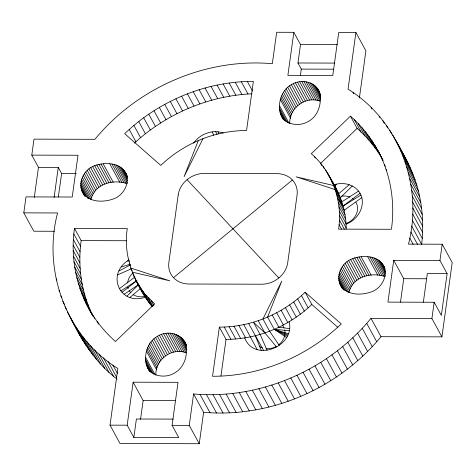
<?xml version="1.0" encoding="UTF-8"?>
<svg xmlns="http://www.w3.org/2000/svg" width="476" height="476" viewBox="0 0 476 476"><rect width="100%" height="100%" fill="white"/><g stroke="black" fill="none" stroke-linecap="round" stroke-linejoin="round"><path stroke-width="0.71" d="M377.438 149.744C390.689 173.788 395.247 202.181 391.421 229.277L338.603 229.129C342.791 201.503 332.605 172.003 311.286 153.718L350.449 116.162C363.015 127.11 373.077 140.706 380.598 155.539M346.117 229.135C346.552 210.725 339.727 193.018 330.082 177.607M441.918 336.859L431.916 318.509L371.012 318.337C328.547 369.894 260.402 399.905 193.595 393.944L203.603 412.293C270.404 418.255 338.549 388.243 381.02 336.687L441.918 336.859L452.2 262.573L442.198 244.224L408.473 244.129C423.551 186.455 399.239 120.69 348.063 89.167L355.905 32.499L338.733 32.451L332.783 75.458L287.885 75.327L293.835 32.32L276.669 32.273L272.32 63.707C205.519 57.745 137.374 87.757 94.902 139.313L34.004 139.141L31.791 155.116L38.461 167.344L34.302 197.397M411.657 226.017L421.659 244.366C423.491 228.54 422.908 212.427 419.689 196.814C415.81 176.459 405.933 157.99 395.693 140.218M84.234 195.178C76.803 185.586 82.223 171.318 92.653 166.529C103.899 161.501 121.618 161.917 126.836 175.239M342.19 288.105C334.759 278.514 340.179 264.245 350.61 259.456C361.855 254.428 379.574 254.844 384.792 268.166M92.338 314.987C76.582 289.289 70.109 258.212 74.494 228.373L127.318 228.528C122.624 256.891 135.16 284.713 152.13 306.746C148.09 296.959 140.67 289.354 135.839 280.049M92.38 314.749C81.223 291.913 77.653 265.703 81.164 240.606L74.494 228.373M149.024 370.322C142.038 359.445 146.084 342.625 157.431 336.27C167.356 329.868 182.546 333.48 186.449 345.267M283.262 119.345C275.842 108.415 279.745 91.154 291.33 84.663C300.725 78.671 315.415 81.319 319.652 92.392M54.365 231.271L33.802 231.211L23.8 212.867L26.007 196.891L72.227 197.022L78.01 155.247L31.791 155.116M54.109 197.451L58.268 167.403L38.461 167.344M58.358 196.975L61.606 173.52L58.268 167.403M203.603 412.293L199.254 443.727L120.017 443.501L110.016 425.151L117.858 368.483C66.497 336.859 42.239 270.773 57.578 212.962L23.8 212.867M127.181 425.199L133.131 382.192L178.03 382.323L172.08 425.33L178.75 437.563L133.851 437.432L127.181 425.199L110.016 425.151M133.851 437.432L136.404 419.005L173.204 419.106M140.539 419.338L143.139 400.542L133.131 382.192M155.878 375.314C155.003 359.969 171.711 347.117 186.14 352.805L176.138 334.455M199.254 443.727L189.246 425.377L193.595 393.944M219.359 327.125L212.558 376.272C260.086 376.367 307.008 356.762 341.232 323.948L305.14 292.24C282.316 314.112 251.048 327.179 219.359 327.125L226.029 339.358L220.953 376.034M300.392 75.607L301.29 69.103L297.958 62.987L300.505 44.554L293.835 32.32M289.771 123.7C288.896 108.361 305.61 95.503 320.039 101.198L310.031 82.848M359.386 97.949L365.907 50.849L355.905 32.499M439.949 260.479L393.729 260.348L387.946 302.123L434.166 302.26L441.335 315.409L447.119 273.629L439.949 260.479L442.198 244.224M400.489 302.153L403.731 278.698L393.729 260.348M423.354 302.159L427.311 273.575L447.119 273.629M431.916 318.509L434.166 302.26M127.288 183.766C113.734 178.714 94.26 183.861 91.041 199.646L81.039 181.296M385.245 276.693C371.691 271.641 352.216 276.788 348.997 292.573L338.995 274.224M198.319 140.581L184.147 176.536L202.978 138.683C216.86 133.381 231.693 130.507 246.562 130.525L253.363 81.378C205.828 81.283 158.913 100.894 124.682 133.702L160.775 165.41C172.895 153.819 187.336 144.71 202.978 138.683M193.607 143.151C199.985 134.036 212.599 129.05 223.238 133.066M336.752 189.835L334.64 186.039L336.151 184.349M126.919 296.167L138.903 284.368L124.117 294.281M352.335 185.949L340.352 197.748L333.682 185.515L296.197 176.852L335.169 189.615L341.839 201.848L358.47 191.168M320.64 163.375L357.119 128.395L350.449 116.162M134.375 143.133C166.314 113.806 208.601 95.7 251.988 93.796M331.492 181.172L334.64 186.039L336.55 184.277M226.029 339.358C257.712 339.412 288.986 326.346 311.81 304.473L305.14 292.24M130.073 297.339L140.599 288.373L139.468 285.701M349.182 184.777L338.656 193.744L331.986 181.511M173.526 277.669L292.395 179.982M121.963 292.389L136.85 280.715M119.202 288.825L134.982 276.967M360.052 193.292L343.107 206.025L337.484 198.046L344.154 210.279L361.778 197.6M128.931 259.973C105.845 273.516 119.327 306.086 145.335 297.214M120.791 290.949L136.802 280.667M360.796 195.148L343.107 206.025L336.437 193.797M119.107 270.939L130.501 264.834M117.667 274.872L131.614 268.69M333.926 184.896C344.743 180.82 359.094 185.979 361.915 197.939C364.241 209.142 356.435 220.477 346.01 224.226M127.55 260.997L128.823 260.491M121.41 266.935L129.579 264.406M300.505 44.554L337.311 44.661M297.958 62.987L334.759 63.094M301.29 69.103L333.676 69.193M61.606 173.52L76.273 173.561M81.164 240.606L126.652 240.737M403.731 278.698L426.472 278.763M143.139 400.542L175.525 400.637M172.08 425.33L189.246 425.377M289.152 330.695L274.271 329.303L267.601 317.07L281.768 281.114L262.936 318.968L269.606 331.201L279.186 345.326M289.575 328.613L278.859 327.22L272.189 314.987M288.361 333.813L274.271 329.303L286.504 337.543M287.79 334.949L274.271 329.303L287.177 336.187M70.121 317.242C81.574 340.596 95.997 363.253 117.054 379.092M311.81 304.473L337.906 327.399M340.81 285.576C347.569 296.09 362.992 295.501 373.267 291.122C382.525 286.713 388.636 274.444 383.067 265.001M357.119 128.395C366.603 136.755 374.844 146.513 381.419 157.312M145.46 294.513L154.635 303.932L115.472 341.488C104.637 331.95 95.432 320.562 88.476 307.907M276.663 347.069L264.882 332.902L253.434 322.181L260.104 334.414L267.042 350.175M281.197 115.549C286.153 125.331 299.773 126.794 308.49 121.38C318.926 115.62 322.835 101.227 318.623 90.494M147.298 367.157C152.255 376.938 165.88 378.408 174.591 372.988C185.033 367.228 188.942 352.841 184.724 342.107M187.086 179.678L278.835 277.972M82.854 192.649C89.613 203.163 105.035 202.574 115.311 198.195C124.569 193.786 130.68 181.517 125.111 172.074M400.483 149.821L405.701 158.567M381.752 157.895L383.103 160.228M215.658 131.727L217.104 134.28M248.615 323.496L263.597 350.39M392.807 135.166L408.372 163.732M389.707 130.24L391.772 134.036M400.822 150.66L410.824 169.01M386.393 125.444L387.773 127.979M403.047 156.045L413.055 174.394M382.882 120.785L384.263 123.32M405.052 161.525L415.06 179.874M379.17 116.275L379.86 117.536M406.831 167.094L416.833 185.444M408.372 172.74L418.38 191.09M371.173 107.701L371.863 108.962M409.687 178.47L419.689 196.814M410.764 184.26L420.766 202.609M411.603 190.108L421.611 208.458M412.21 196.011L422.212 214.361M353.013 92.522L353.704 93.79M412.573 201.955L422.581 220.305M412.704 207.941L422.706 226.29M412.591 213.95L422.593 232.3M374.749 145.085L382.032 158.389M382.192 159.406L382.894 160.698M371.851 140.539L378.521 152.772M384.251 164.393L385.304 166.326M368.757 136.124L375.427 148.357M386.09 169.468L386.792 170.759M365.467 131.84L372.137 144.073M361.986 127.699L368.656 139.926M412.24 219.977L422.248 238.327M358.321 123.7L364.985 135.934M354.471 119.851L361.141 132.084M410.83 232.062L417.726 244.718M409.771 238.101L413.216 244.432M317.647 88.839L319.717 92.636M319.378 92.261L320.068 93.528M316.469 87.316L320.259 94.272M319.92 94.117L320.61 95.384M315.1 85.936L320.622 96.063M313.559 84.728L320.461 97.378M311.863 83.693L320.491 99.508M308.091 82.205L318.093 100.555M306.056 81.771L316.058 100.121M303.95 81.545L313.958 99.895M301.808 81.539L311.81 99.889M299.642 81.753L309.65 100.103M297.488 82.175L307.496 100.525M295.37 82.806L305.372 101.156M293.305 83.639L303.313 101.989M291.33 84.663L301.332 103.012M289.456 85.864L299.458 104.214M287.706 87.233L297.708 105.583M383.936 266.715L384.971 268.613M381.984 263.406L384.745 268.47M380.711 261.955L385.197 270.184M286.106 88.75L296.114 107.1M379.259 260.658L385.465 272.046M377.635 259.533L385.227 273.456M284.672 90.398L294.68 108.748M375.873 258.593L385.185 275.675M373.981 257.849L383.983 276.199M283.428 92.16L293.43 110.509M327.97 173.805L334.64 186.039M325.661 170.122L329.874 177.851M330.576 179.137L332.331 182.356M323.156 166.564L324.21 168.498M371.988 257.308L381.99 275.658M320.455 163.137L321.859 165.713M282.375 94.01L292.377 112.36M369.917 256.98L379.919 275.33M281.536 95.932L291.538 114.282M314.517 156.711L315.219 157.996M338.317 202.365L344.987 214.599M367.787 256.867L377.795 275.217M280.917 97.901L290.919 116.251M338.924 206.745L345.594 218.972M280.525 99.895L290.527 118.238M339.311 211.165L345.981 223.399M279.674 106.035L288.986 123.117M339.471 215.622L346.135 227.855M361.189 256.85L371.191 275.199M279.513 108.028L287.45 122.582M279.59 109.998L285.796 121.386M339.406 220.108L344.321 229.123M359.029 256.951L369.037 275.301M279.894 111.925L284.725 120.779M283.345 118.726L284.035 119.994M280.435 113.782L283.541 119.476M282.167 117.203L283.202 119.101M339.114 224.612L341.572 229.123M356.869 257.266L366.871 275.616M354.727 257.796L364.735 276.145M352.633 258.527L362.635 276.877M350.61 259.456L360.612 277.805M348.682 260.574L358.684 278.924M346.867 261.86L356.869 280.209M247.336 81.467L252.601 91.124M345.189 263.305L355.197 281.655M343.672 264.888L353.674 283.238M371.012 318.337L381.02 336.687M342.327 266.596L352.335 284.945M241.29 81.765L247.96 93.998M341.179 268.404L351.181 286.754M340.233 270.297L350.235 288.64M339.501 272.242L349.503 290.592M235.233 82.277L241.903 94.51M366.716 323.382L376.718 341.732M338.722 276.223L347.343 292.038M338.674 278.204L345.576 290.86M338.87 280.156L344.386 290.277M343.16 288.623L343.85 289.89M339.293 282.048L343.083 289.009M341.887 287.171L342.577 288.432M339.941 283.863L342.702 288.926M229.17 83.002L235.84 95.236M362.236 328.297L372.244 346.647M223.113 83.937L229.783 96.17M357.589 333.087L367.591 351.431M217.074 85.079L223.744 97.312M352.77 337.728L362.777 356.078M211.052 86.43L217.722 98.663M347.795 342.232L357.797 360.576M205.067 87.983L211.737 100.216M342.666 346.576L352.668 364.925M199.117 89.738L205.787 101.971M337.389 350.77L347.391 369.12M193.22 91.695L199.89 103.929M301.469 295.626L308.139 307.853M331.974 354.798L341.976 373.148M187.377 93.849L194.047 106.083M297.655 298.863L304.325 311.096M326.423 358.66L336.431 377.004M181.6 96.2L188.27 108.433M293.698 301.957L300.368 314.19M289.616 304.896L296.286 317.129M320.753 362.343L330.755 380.693M175.9 98.74L182.57 110.973M285.416 307.675L292.085 319.908M314.957 365.854L324.965 384.203M170.283 101.465L176.947 113.699M281.108 310.287L287.778 322.52M164.75 104.375L171.419 116.608M309.061 369.18L319.063 387.523M276.693 312.726L283.363 324.959M159.317 107.463L165.987 119.696M303.057 372.315L313.065 390.665M153.992 110.729L160.662 122.963M296.964 375.261L306.966 393.61M148.78 114.163L155.45 126.396M290.782 378.009L300.784 396.359M258.212 320.669L264.882 332.902M143.692 117.762L150.362 129.996M284.523 380.562L294.525 398.912M138.73 121.523L145.4 133.756M278.198 382.912L288.2 401.256M243.76 324.614L257.117 349.408M133.905 125.432L140.575 137.665M271.808 385.054L281.816 403.398M238.887 325.524L245.556 337.758M129.216 129.496L135.886 141.729M233.996 326.233L240.666 338.466M265.37 386.988L275.372 405.332M229.105 326.738L235.775 338.971M258.885 388.708L268.892 407.057M224.22 327.036L230.89 339.269M252.369 390.219L262.371 408.563M245.824 391.51L255.832 409.86M125.979 173.788L127.015 175.686M124.028 170.485L127.479 176.81M126.628 175.602L127.318 176.87M122.754 169.028L127.241 177.256M121.303 167.73L127.163 178.488M119.678 166.606L127.27 180.529M117.917 165.666L127.229 182.748M116.025 164.922L126.027 183.272M239.267 392.587L249.269 410.937M114.032 164.381L124.034 182.73M111.961 164.053L121.963 182.403M109.831 163.94L119.839 182.29M232.699 393.444L242.7 411.794M103.233 163.922L113.234 182.272M101.073 164.024L111.081 182.373M226.13 394.08L236.132 412.43M98.913 164.339L108.915 182.689M96.771 164.869L106.779 183.218M219.567 394.497L229.575 412.847M94.676 165.6L104.684 183.95M92.653 166.529L102.655 184.878M90.726 167.647L100.728 185.997M183.748 340.447L186.509 345.511M185.485 343.868L186.521 345.766M182.57 338.924L186.366 345.885M213.028 394.693L223.03 413.037M181.201 337.549L186.378 347.04M88.911 168.932L98.913 187.282M179.666 336.336L186.907 349.622M177.97 335.3L186.247 350.485M87.233 170.378L97.241 188.728M174.192 333.813L184.194 352.163M85.716 171.961L95.718 190.311M206.513 394.663L216.515 413.013M172.157 333.378L182.159 351.728M84.371 173.669L94.379 192.018M170.057 333.158L180.059 351.508M83.223 175.477L93.225 193.827M151.404 300.945L153.861 305.449M167.909 333.152L177.917 351.502M148.339 297.798L152.903 306.169M82.277 177.37L92.279 195.719M129.484 263.859L130.186 265.144M200.033 394.414L210.035 412.763M132.155 270.612L130.751 268.036L169.718 280.798L132.233 272.135L133.988 275.354M142.764 291.086L149.434 303.319M165.749 333.361L175.751 351.71M81.545 179.315L91.547 197.665M140.259 287.528L146.929 299.761M133.934 276.139L142.508 292.276M137.945 283.845L144.615 296.078M163.595 333.783L173.597 352.133M80.765 183.296L89.042 198.48M80.718 185.277L87.965 198.563M161.471 334.414L171.479 352.764M80.914 187.229L85.739 196.088M81.336 189.121L85.127 196.082M83.931 194.244L84.966 196.142M81.985 190.935L84.746 195.999M159.412 335.247L169.414 353.597M157.431 336.27L167.433 354.62M155.557 337.472L165.559 355.822M153.808 338.841L163.815 357.19M152.213 340.358L162.215 358.708M150.779 342.006L160.781 360.356M149.529 343.767L159.531 362.117M148.482 345.618L158.484 363.967M147.637 347.539L157.645 365.889M147.019 349.509L157.026 367.859M146.626 351.502L156.634 369.852M145.781 357.649L154.748 374.094M145.62 359.642L153.552 374.19M145.692 361.611L151.904 373M146.001 363.533L150.487 371.762M149.452 370.334L150.487 372.232M146.537 365.389L149.988 371.72M148.274 368.811L149.654 371.345M73.834 233.966L80.504 246.199M73.405 239.553L80.075 251.786M73.203 245.122L79.873 257.355M73.233 250.673L79.903 262.907M73.488 256.189L80.158 268.422M73.982 261.663L80.646 273.896M74.696 267.095L81.366 279.323M75.642 272.468L82.312 284.702M76.814 277.776L83.484 290.009M78.207 283.018L84.877 295.251M79.825 288.182L86.495 300.415M97.163 321.526L98.568 324.102M81.664 293.258L88.334 305.491M94.064 317.111L94.766 318.402M83.722 298.244L90.392 310.477M85.995 303.129L93.278 316.433M112.889 365.116L117.376 373.345M108.082 361.57L116.703 377.391M103.441 357.845L113.443 376.195M98.972 353.954L108.974 372.297M56.162 278.847L56.852 280.108M94.682 349.89L104.684 368.234M90.577 345.665L100.585 364.009M59 290.265L59.69 291.526M86.662 341.28L96.67 359.63M60.773 295.852L61.809 297.75M82.949 336.752L92.951 355.096M62.772 301.356L64.498 304.515M79.427 332.075L89.434 350.425M64.998 306.758L66.378 309.287M76.112 327.262L86.12 345.612M67.449 312.054L83.014 340.661M92.665 315.362L93.284 316.552M80.123 335.592L76.225 327.756M128.431 259.604L129.359 261.58M212.219 131.941L213.665 135.226M218.026 131.864L218.835 133.845M255.285 335.729L261.229 350.253M289.111 321.711C295.632 346.397 254.368 363.099 244.646 337.889M144.781 296.423A15.928 13.727 -28.6 0 1 133.185 294.668M130.912 292.835A15.928 13.727 -28.6 0 1 129.157 290.544M128.24 288.593A15.928 13.727 -28.6 0 1 127.824 287.212M127.58 282.946A15.928 13.727 -28.6 0 1 132.655 273.218M355.935 202.276A15.928 13.727 -28.6 0 1 345.951 223.512M341.661 196.148A15.928 13.727 -28.6 0 1 350.038 197.165M352.526 198.563A15.928 13.727 -28.6 0 1 353.662 199.486M284.666 329.868A15.928 13.727 -28.6 0 1 284.987 332.778M284.963 333.521A15.928 13.727 -28.6 0 1 278.793 344.767M276.496 346.332A15.928 13.727 -28.6 0 1 266.001 348.682M262.228 347.807A15.928 13.727 -28.6 0 1 259.152 346.171M282.53 325.346A15.928 13.727 -28.6 0 1 283.982 327.815M178.208 194.868L168.861 262.449A24.02 20.694 -28.6 0 0 188.996 284.017L261.621 284.22A24.02 20.694 -28.6 0 0 287.706 262.788L297.06 195.202A24.02 20.694 -28.6 0 0 276.925 173.633L204.293 173.431A24.02 20.694 -28.6 0 0 178.208 194.868"/></g></svg>
